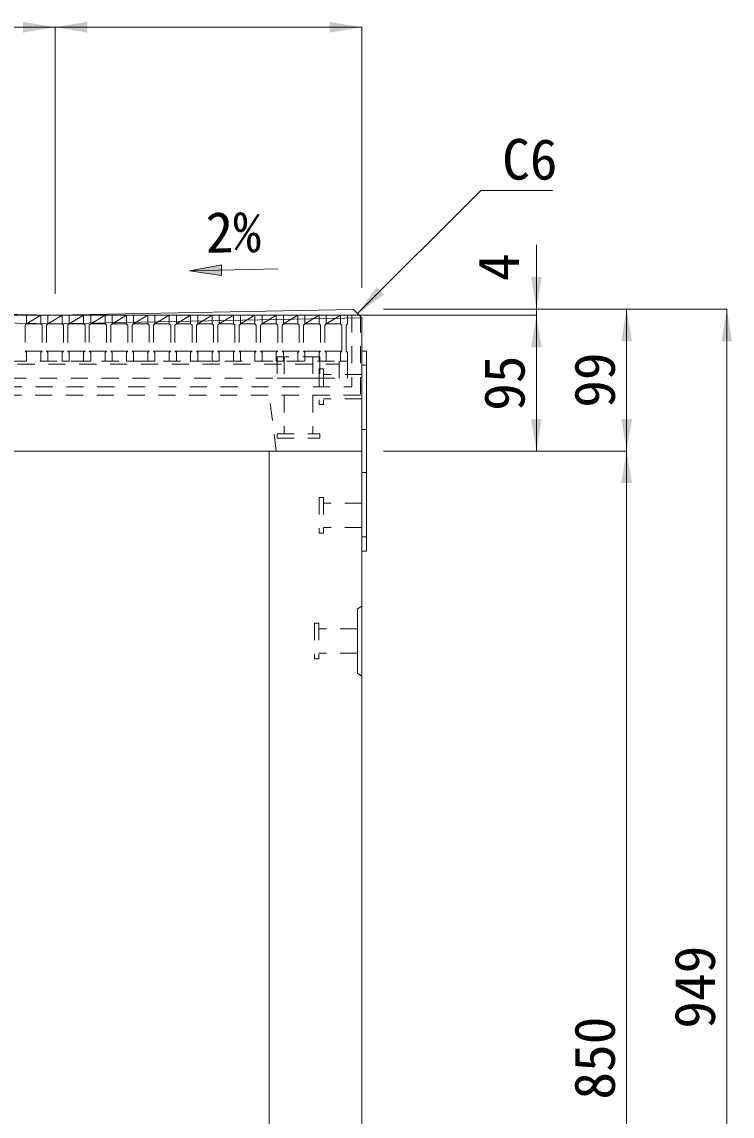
# Model space of a CAD drawing. Units: millimetres at full size, sheet at 1:40; some dimension numbers follow another scale. Extents: x 69750 to 116230, y -28801 to 513.
# Drawn here: x 77994 to 78491, y -19752 to -18986 of the extents above; entities that cross this region are included whole.
import ezdxf
from ezdxf.enums import TextEntityAlignment as Align

# ---------------------------------------------------------------- set-up
doc = ezdxf.new("R2010")
doc.units = ezdxf.units.MM
doc.header["$LTSCALE"] = 40
doc.linetypes.add('USER1', pattern=[0.54, 0.3, -0.24])
for name, color, linetype, lineweight in [('インサート', 92, 'USER1', 5), ('グレーチング', 7, 'USER1', 5), ('ジョイントプレート', 7, 'USER1', 9), ('受枠', 3, 'USER1', 9), ('寸法線', 7, 'Continuous', 9), ('引出線', 4, 'Continuous', 9), ('本体', 7, 'Continuous', 20)]:
    doc.layers.add(name, color=color, linetype=linetype, lineweight=lineweight)
doc.styles.add('ＭＳ ゴシック', font='')
doc.styles.get('ＭＳ ゴシック').set_extended_font_data('MS Gothic')

# ---------------------------------------------------------------- blocks, each defined once
blk = doc.blocks.new('filled_arrow')
at = {"color": 0, "linetype": 'Continuous', "lineweight": -2}
blk.add_solid([(7.5, 1.25), (0, 0), (7.5, -1.25)], dxfattribs=at)

msp = doc.modelspace()

# ---------------------------------------------------------------- hatches: boundary and pattern name
at = {"layer": '引出線'}
msp.add_hatch(color=256, dxfattribs=at).paths.add_polyline_path([(78133.39, -19156.45), (78133.54, -19163.94), (78110.97, -19160.65)])

# ---------------------------------------------------------------- linework, layer by layer
at = {"layer": 'インサート'}
for p, q in [((78172.37, -19220.85), (78172.37, -19235.85)), ((78202.37, -19220.85), (78172.37, -19220.85)), ((78177.37, -19220.85), (78177.37, -19235.85)), ((78197.37, -19220.85), (78197.37, -19235.85)), ((78202.37, -19220.85), (78202.37, -19235.85)), ((78204.87, -19229.36), (78201.87, -19229.36)), ((78201.87, -19229.36), (78201.87, -19254.35)), ((78204.87, -19229.36), (78204.87, -19254.35)), ((78231.87, -19233.35), (78204.87, -19233.35)), ((78202.37, -19235.85), (78172.37, -19235.85)), ((78177.37, -19247.85), (78177.37, -19274.85)), ((78197.37, -19247.85), (78197.37, -19274.85)), ((78204.87, -19254.35), (78201.87, -19254.35)), ((78231.87, -19250.36), (78204.87, -19250.36)), ((78172.37, -19274.85), (78202.37, -19274.85)), ((78172.37, -19277.85), (78172.37, -19274.85)), ((78172.37, -19277.85), (78202.37, -19277.85)), ((78202.37, -19277.85), (78202.37, -19274.85)), ((78201.87, -19319.35), (78201.87, -19344.35)), ((78204.87, -19319.35), (78201.87, -19319.35)), ((78204.87, -19319.35), (78204.87, -19344.35)), ((78231.87, -19323.35), (78204.87, -19323.35)), ((78231.87, -19340.35), (78204.87, -19340.35)), ((78204.87, -19344.35), (78201.87, -19344.35)), ((78198.67, -19407.36), (78198.67, -19432.36)), ((78201.67, -19407.36), (78198.67, -19407.36)), ((78201.67, -19407.36), (78201.67, -19432.36)), ((78228.67, -19411.36), (78201.67, -19411.36)), ((78228.67, -19411.36), (78228.67, -19428.36)), ((78201.67, -19432.36), (78198.67, -19432.36)), ((78228.67, -19428.36), (78201.67, -19428.36))]:
    msp.add_line(p, q, dxfattribs=at)
at = {"layer": 'グレーチング'}
for p, q in [((78221.87, -19191.85), (77811.87, -19191.85)), ((77991.87, -19191.85), (77996.87, -19191.85)), ((77996.87, -19191.85), (77996.87, -19197.85)), ((77996.87, -19197.85), (78006.87, -19191.85)), ((78006.87, -19191.85), (78011.87, -19191.85)), ((78006.87, -19191.85), (78006.87, -19197.85)), ((78011.87, -19191.85), (78011.87, -19197.85)), ((78011.87, -19197.85), (78021.87, -19191.85)), ((78021.87, -19191.85), (78026.87, -19191.85)), ((78021.87, -19191.85), (78021.87, -19197.85)), ((78026.87, -19191.85), (78026.87, -19197.85)), ((78026.87, -19197.85), (78036.87, -19191.85)), ((78036.87, -19191.85), (78041.87, -19191.85)), ((78036.87, -19191.85), (78036.87, -19197.85)), ((78041.87, -19191.85), (78041.87, -19197.85)), ((78041.87, -19197.85), (78051.87, -19191.85)), ((78051.87, -19191.85), (78056.87, -19191.85)), ((78051.87, -19191.85), (78051.87, -19197.85)), ((78056.87, -19191.85), (78056.87, -19197.85)), ((78056.87, -19197.85), (78066.87, -19191.85)), ((78066.87, -19191.85), (78066.87, -19197.85)), ((78066.87, -19191.85), (78071.87, -19191.85)), ((78071.87, -19191.85), (78071.87, -19197.85)), ((78071.87, -19197.85), (78081.87, -19191.85)), ((78081.87, -19191.85), (78081.87, -19197.85)), ((78081.87, -19191.85), (78086.87, -19191.85)), ((78086.87, -19191.85), (78086.87, -19197.85)), ((78086.87, -19197.85), (78096.87, -19191.85)), ((78096.87, -19191.85), (78101.87, -19191.85)), ((78096.87, -19191.85), (78096.87, -19197.85)), ((78101.87, -19191.85), (78101.87, -19197.85)), ((78101.87, -19197.85), (78111.87, -19191.85)), ((78111.87, -19191.85), (78116.87, -19191.85)), ((78111.87, -19191.85), (78111.87, -19197.85)), ((78116.87, -19191.85), (78116.87, -19197.85)), ((78116.87, -19197.85), (78126.87, -19191.85)), ((78126.87, -19191.85), (78131.87, -19191.85)), ((78126.87, -19191.85), (78126.87, -19197.85)), ((78131.87, -19191.85), (78131.87, -19197.85)), ((78131.87, -19197.85), (78141.87, -19191.85)), ((78141.87, -19191.85), (78146.87, -19191.85)), ((78141.87, -19191.85), (78141.87, -19197.85)), ((78146.87, -19191.85), (78146.87, -19197.85)), ((78146.87, -19197.85), (78156.87, -19191.85)), ((78156.87, -19191.85), (78156.87, -19197.85)), ((78156.87, -19191.85), (78161.87, -19191.85)), ((78161.87, -19191.85), (78161.87, -19197.85)), ((78161.87, -19197.85), (78171.87, -19191.85)), ((78171.87, -19191.85), (78171.87, -19197.85)), ((78176.87, -19191.85), (78176.87, -19197.85)), ((78176.87, -19197.85), (78186.87, -19191.85)), ((78186.87, -19191.85), (78186.87, -19197.85)), ((78191.87, -19191.85), (78191.87, -19197.85)), ((78191.87, -19197.85), (78201.87, -19191.85)), ((78201.87, -19191.85), (78201.87, -19197.85)), ((78206.87, -19191.85), (78206.87, -19197.85)), ((78206.87, -19197.85), (78216.87, -19191.85)), ((77996.87, -19197.85), (77995.87, -19198.85)), ((77995.87, -19198.85), (77995.87, -19216.85)), ((77996.87, -19197.85), (78006.87, -19197.85)), ((78006.87, -19197.85), (78007.87, -19198.85)), ((78007.87, -19198.85), (78007.87, -19216.85)), ((78011.87, -19197.85), (78010.87, -19198.85)), ((78010.87, -19198.85), (78010.87, -19216.85)), ((78011.87, -19197.85), (78021.87, -19197.85)), ((78021.87, -19197.85), (78022.87, -19198.85)), ((78022.87, -19198.85), (78022.87, -19216.85)), ((78026.87, -19197.85), (78025.87, -19198.85)), ((78025.87, -19198.85), (78025.87, -19216.85)), ((78026.87, -19197.85), (78036.87, -19197.85)), ((78036.87, -19197.85), (78037.87, -19198.85)), ((78037.87, -19198.85), (78037.87, -19216.85)), ((78041.87, -19197.85), (78040.87, -19198.85)), ((78040.87, -19198.85), (78040.87, -19216.85)), ((78041.87, -19197.85), (78051.87, -19197.85)), ((78051.87, -19197.85), (78052.87, -19198.85)), ((78052.87, -19198.85), (78052.87, -19216.85)), ((78056.87, -19197.85), (78055.87, -19198.85)), ((78055.87, -19198.85), (78055.87, -19216.85)), ((78056.87, -19197.85), (78066.87, -19197.85)), ((78066.87, -19197.85), (78067.87, -19198.85)), ((78067.87, -19198.85), (78067.87, -19216.85)), ((78071.87, -19197.85), (78070.87, -19198.85)), ((78070.87, -19198.85), (78070.87, -19216.85)), ((78071.87, -19197.85), (78081.87, -19197.85)), ((78081.87, -19197.85), (78082.87, -19198.85)), ((78082.87, -19198.85), (78082.87, -19216.85)), ((78086.87, -19197.85), (78085.87, -19198.85)), ((78085.87, -19198.85), (78085.87, -19216.85)), ((78086.87, -19197.85), (78096.87, -19197.85)), ((78096.87, -19197.85), (78097.87, -19198.85)), ((78097.87, -19198.85), (78097.87, -19216.85)), ((78101.87, -19197.85), (78100.87, -19198.85)), ((78100.87, -19198.85), (78100.87, -19216.85)), ((78101.87, -19197.85), (78111.87, -19197.85)), ((78111.87, -19197.85), (78112.87, -19198.85)), ((78112.87, -19198.85), (78112.87, -19216.85)), ((78116.87, -19197.85), (78115.87, -19198.85)), ((78115.87, -19198.85), (78115.87, -19216.85)), ((78116.87, -19197.85), (78126.87, -19197.85)), ((78126.87, -19197.85), (78127.87, -19198.85)), ((78127.87, -19198.85), (78127.87, -19216.85)), ((78131.87, -19197.85), (78130.87, -19198.85)), ((78130.87, -19198.85), (78130.87, -19216.85)), ((78131.87, -19197.85), (78141.87, -19197.85)), ((78141.87, -19197.85), (78142.87, -19198.85)), ((78142.87, -19198.85), (78142.87, -19216.85)), ((78146.87, -19197.85), (78145.87, -19198.85)), ((78145.87, -19198.85), (78145.87, -19216.85)), ((78146.87, -19197.85), (78156.87, -19197.85)), ((78156.87, -19197.85), (78157.87, -19198.85)), ((78157.87, -19198.85), (78157.87, -19216.85)), ((78161.87, -19197.85), (78160.87, -19198.85)), ((78160.87, -19198.85), (78160.87, -19216.85)), ((78161.87, -19197.85), (78171.87, -19197.85)), ((78171.87, -19197.85), (78172.87, -19198.85)), ((78172.87, -19198.85), (78172.87, -19216.85)), ((78176.87, -19197.85), (78175.87, -19198.85)), ((78175.87, -19198.85), (78175.87, -19216.85)), ((78176.87, -19197.85), (78186.87, -19197.85)), ((78186.87, -19197.85), (78187.87, -19198.85)), ((78187.87, -19198.85), (78187.87, -19216.85)), ((78191.87, -19197.85), (78190.87, -19198.85)), ((78190.87, -19198.85), (78190.87, -19216.85)), ((78191.87, -19197.85), (78201.87, -19197.85)), ((78201.87, -19197.85), (78202.87, -19198.85)), ((78202.87, -19198.85), (78202.87, -19216.85)), ((78206.87, -19197.85), (78205.87, -19198.85)), ((78205.87, -19198.85), (78205.87, -19216.85)), ((78206.87, -19197.85), (78216.87, -19197.85)), ((77996.87, -19217.85), (77995.87, -19216.85)), ((77995.87, -19216.85), (78007.87, -19216.85)), ((77996.87, -19223.85), (77996.87, -19217.85)), ((78006.87, -19217.85), (78007.87, -19216.85)), ((78006.87, -19223.85), (78006.87, -19217.85)), ((78011.87, -19217.85), (78010.87, -19216.85)), ((78010.87, -19216.85), (78022.87, -19216.85)), ((78011.87, -19223.85), (78011.87, -19217.85)), ((78021.87, -19217.85), (78022.87, -19216.85)), ((78021.87, -19223.85), (78021.87, -19217.85)), ((78026.87, -19217.85), (78025.87, -19216.85)), ((78025.87, -19216.85), (78037.87, -19216.85)), ((78026.87, -19223.85), (78026.87, -19217.85)), ((78036.87, -19217.85), (78037.87, -19216.85)), ((78036.87, -19223.85), (78036.87, -19217.85)), ((78041.87, -19217.85), (78040.87, -19216.85)), ((78040.87, -19216.85), (78052.87, -19216.85)), ((78041.87, -19223.85), (78041.87, -19217.85)), ((78051.87, -19217.85), (78052.87, -19216.85)), ((78051.87, -19223.85), (78051.87, -19217.85)), ((78056.87, -19217.85), (78055.87, -19216.85)), ((78055.87, -19216.85), (78067.87, -19216.85)), ((78056.87, -19223.85), (78056.87, -19217.85)), ((78066.87, -19217.85), (78067.87, -19216.85)), ((78066.87, -19223.85), (78066.87, -19217.85)), ((78071.87, -19217.85), (78070.87, -19216.85)), ((78070.87, -19216.85), (78082.87, -19216.85)), ((78071.87, -19223.85), (78071.87, -19217.85)), ((78081.87, -19217.85), (78082.87, -19216.85)), ((78081.87, -19223.85), (78081.87, -19217.85)), ((78086.87, -19217.85), (78085.87, -19216.85)), ((78085.87, -19216.85), (78097.87, -19216.85)), ((78086.87, -19223.85), (78086.87, -19217.85)), ((78096.87, -19217.85), (78097.87, -19216.85)), ((78096.87, -19223.85), (78096.87, -19217.85)), ((78101.87, -19217.85), (78100.87, -19216.85)), ((78100.87, -19216.85), (78112.87, -19216.85)), ((78101.87, -19223.85), (78101.87, -19217.85)), ((78111.87, -19217.85), (78112.87, -19216.85)), ((78111.87, -19223.85), (78111.87, -19217.85)), ((78116.87, -19217.85), (78115.87, -19216.85)), ((78115.87, -19216.85), (78127.87, -19216.85)), ((78116.87, -19223.85), (78116.87, -19217.85)), ((78126.87, -19217.85), (78127.87, -19216.85)), ((78126.87, -19223.85), (78126.87, -19217.85)), ((78131.87, -19217.85), (78130.87, -19216.85)), ((78130.87, -19216.85), (78142.87, -19216.85)), ((78131.87, -19223.85), (78131.87, -19217.85)), ((78141.87, -19217.85), (78142.87, -19216.85)), ((78141.87, -19223.85), (78141.87, -19217.85)), ((78146.87, -19217.85), (78145.87, -19216.85)), ((78145.87, -19216.85), (78157.87, -19216.85)), ((78146.87, -19223.85), (78146.87, -19217.85)), ((78156.87, -19217.85), (78157.87, -19216.85)), ((78156.87, -19223.85), (78156.87, -19217.85)), ((78161.87, -19217.85), (78160.87, -19216.85)), ((78160.87, -19216.85), (78172.87, -19216.85)), ((78161.87, -19223.85), (78161.87, -19217.85)), ((78171.87, -19217.85), (78172.87, -19216.85)), ((78171.87, -19223.85), (78171.87, -19217.85)), ((78176.87, -19217.85), (78175.87, -19216.85)), ((78175.87, -19216.85), (78187.87, -19216.85)), ((78176.87, -19223.85), (78176.87, -19217.85)), ((78186.87, -19217.85), (78187.87, -19216.85)), ((78186.87, -19223.85), (78186.87, -19217.85)), ((78191.87, -19217.85), (78190.87, -19216.85)), ((78190.87, -19216.85), (78202.87, -19216.85)), ((78191.87, -19223.85), (78191.87, -19217.85)), ((78201.87, -19217.85), (78202.87, -19216.85)), ((78201.87, -19223.85), (78201.87, -19217.85)), ((78206.87, -19217.85), (78205.87, -19216.85)), ((78205.87, -19216.85), (78217.87, -19216.85)), ((78206.87, -19223.85), (78206.87, -19217.85)), ((77991.87, -19223.85), (77996.87, -19223.85)), ((78006.87, -19223.85), (78011.87, -19223.85)), ((78021.87, -19223.85), (78026.87, -19223.85)), ((78036.87, -19223.85), (78041.87, -19223.85)), ((78051.87, -19223.85), (78056.87, -19223.85)), ((78066.87, -19223.85), (78071.87, -19223.85)), ((78081.87, -19223.85), (78086.87, -19223.85)), ((78096.87, -19223.85), (78101.87, -19223.85)), ((78111.87, -19223.85), (78116.87, -19223.85)), ((78126.87, -19223.85), (78131.87, -19223.85)), ((78141.87, -19223.85), (78146.87, -19223.85)), ((78156.87, -19223.85), (78161.87, -19223.85)), ((78171.87, -19223.85), (78176.87, -19223.85)), ((78186.87, -19223.85), (78191.87, -19223.85)), ((78201.87, -19223.85), (78206.87, -19223.85))]:
    msp.add_line(p, q, dxfattribs=at)
at = {"layer": 'グレーチング', "linetype": 'Continuous'}
for p, q in [((78216.87, -19191.85), (78221.87, -19191.85)), ((78216.87, -19191.85), (78216.87, -19197.85)), ((78221.87, -19191.85), (78221.87, -19197.85)), ((78216.87, -19197.85), (78217.87, -19198.85)), ((78217.87, -19198.85), (78217.87, -19216.85)), ((78221.87, -19197.85), (78220.87, -19198.85)), ((78220.87, -19198.85), (78220.87, -19216.85)), ((78216.87, -19217.85), (78217.87, -19216.85)), ((78216.87, -19223.85), (78216.87, -19217.85)), ((78221.87, -19217.85), (78220.87, -19216.85)), ((78221.87, -19223.85), (78221.87, -19217.85)), ((78216.87, -19223.85), (78221.87, -19223.85)), ((78221.87, -19223.85), (78216.87, -19223.85))]:
    msp.add_line(p, q, dxfattribs=at)
at = {"layer": 'ジョイントプレート'}
msp.add_line((78235.07, -19226.85), (78231.87, -19226.85), dxfattribs=at)
at = {"layer": 'ジョイントプレート', "lineweight": 5}
for p, q in [((78235.07, -19271.85), (78231.87, -19271.85)), ((78235.07, -19301.85), (78231.87, -19301.85)), ((78235.07, -19346.85), (78231.87, -19346.85))]:
    msp.add_line(p, q, dxfattribs=at)
at = {"layer": 'ジョイントプレート', "linetype": 'Continuous', "lineweight": 5}
msp.add_lwpolyline([(78231.87, -19356.85), (78231.87, -19216.85), (78235.07, -19216.85), (78235.07, -19356.85)], close=True, dxfattribs=at)
at = {"layer": '受枠'}
for p, q in [((78230.87, -19191.85), (77802.87, -19191.85)), ((78224.87, -19191.85), (78224.87, -19241.85)), ((78230.87, -19191.85), (78230.87, -19247.85)), ((77808.87, -19241.85), (78224.87, -19241.85)), ((78230.87, -19247.85), (77802.87, -19247.85))]:
    msp.add_line(p, q, dxfattribs=at)
at = {"layer": '受枠', "lineweight": 5}
for p, q in [((77811.87, -19223.85), (78221.87, -19223.85)), ((77817.87, -19226.15), (78215.87, -19226.15)), ((78215.87, -19223.85), (78215.87, -19235.85)), ((78221.87, -19223.85), (78221.87, -19241.85)), ((77811.87, -19235.85), (78221.87, -19235.85))]:
    msp.add_line(p, q, dxfattribs=at)
at = {"layer": '寸法線'}
for p, q in [((77801.87, -18990.18), (78016.87, -18990.18)), ((78016.87, -19176.85), (78016.87, -18990.18)), ((78016.87, -18990.18), (78231.87, -18990.18)), ((78016.87, -19176.85), (78016.87, -18990.18)), ((78231.87, -19172.55), (78231.87, -18990.18)), ((78354.11, -19236.85), (78354.11, -19142.55)), ((78246.87, -19187.55), (78417.33, -19187.55)), ((78246.87, -19187.55), (78487.48, -19187.55)), ((78246.87, -19187.55), (78354.11, -19187.55)), ((78417.33, -19187.55), (78417.33, -19286.85)), ((78487.48, -19187.55), (78487.48, -20136.85)), ((78031.87, -19191.85), (78354.11, -19191.85)), ((78031.87, -19191.85), (78354.11, -19191.85)), ((78354.11, -19286.85), (78354.11, -19191.85)), ((78246.87, -19286.85), (78417.33, -19286.85)), ((78246.87, -19286.85), (78417.33, -19286.85)), ((78246.87, -19286.85), (78354.11, -19286.85)), ((78417.33, -19286.85), (78417.33, -20136.85))]:
    msp.add_line(p, q, dxfattribs=at)
at = {"layer": '引出線', "lineweight": 13}
msp.add_line((78173.07, -19159.4), (78110.96, -19160.65), dxfattribs=at)
at = {"layer": '引出線'}
msp.add_lwpolyline([(78228.87, -19190.61), (78315.12, -19104.37), (78365.45, -19104.37)], dxfattribs=at)
at = {"layer": '引出線', "lineweight": 13}
msp.add_lwpolyline([(78133.39, -19156.45), (78133.54, -19163.94), (78110.97, -19160.65)], close=True, dxfattribs=at)
at = {"layer": '本体'}
for p, q in [((77807.87, -19187.67), (78016.87, -19191.85)), ((78016.87, -19191.85), (78225.87, -19187.67)), ((78225.87, -19187.67), (78231.87, -19193.55)), ((78231.87, -20136.85), (78231.87, -19193.55)), ((78231.87, -19286.85), (77801.87, -19286.85)), ((78166.87, -19816.33), (78166.87, -19286.85))]:
    msp.add_line(p, q, dxfattribs=at)
at = {"layer": '本体', "lineweight": 5}
for p, q in [((77801.87, -19193.55), (78016.87, -19197.85)), ((78016.87, -19197.85), (78231.87, -19193.55))]:
    msp.add_line(p, q, dxfattribs=at)
at = {"layer": '本体', "linetype": 'USER1', "lineweight": 9}
msp.add_line((78171.87, -19286.85), (78166.87, -19247.85), dxfattribs=at)
at = {"layer": '本体', "lineweight": 9}
for p, q in [((78231.87, -19395.36), (78228.67, -19397.35)), ((78228.67, -19397.35), (78228.67, -19442.36)), ((78231.87, -19444.36), (78228.67, -19442.36))]:
    msp.add_line(p, q, dxfattribs=at)

# ---------------------------------------------------------------- block references
at = {"layer": '寸法線', "xscale": 3, "yscale": 3}
for p, rotation in [((78016.87, -18990.18), 180), ((78231.87, -18990.18), 180), ((78354.11, -19187.55), 90), ((78417.33, -19187.55), 270), ((78487.48, -19187.55), 270), ((78354.11, -19191.85), 270), ((78354.11, -19191.85), 270), ((78354.11, -19286.85), 90), ((78417.33, -19286.85), 90), ((78417.33, -19286.85), 270)]:
    msp.add_blockref('filled_arrow', p, dxfattribs=dict(at, rotation=rotation))
msp.add_blockref('filled_arrow', (78016.87, -18990.18), dxfattribs=at)
at = {"layer": '引出線', "xscale": 3, "yscale": 3, "rotation": 45}
msp.add_blockref('filled_arrow', (78228.87, -19190.61), dxfattribs=at)

# ---------------------------------------------------------------- texts
at = {"layer": '寸法線', "style": 'ＭＳ ゴシック'}
for s, p in [('4', (78327.57, -19158.18)), ('95', (78331.61, -19239.35)), ('99', (78394.83, -19237.2)), ('949', (78464.98, -19662.2)), ('850', (78394.83, -19711.85))]:
    msp.add_text(s, height=28.48, rotation=90, dxfattribs=at).set_placement(p, align=Align.MIDDLE_CENTER)
at = {"layer": '引出線', "style": 'ＭＳ ゴシック'}
msp.add_text('C6', height=28.48, dxfattribs=at).set_placement((78330.12, -19068.37), align=Align.TOP_LEFT)
msp.add_text('2%', height=28.48, rotation=1, dxfattribs=at).set_placement((78141.75, -19133.52), align=Align.MIDDLE_CENTER)

doc.saveas('drawing.dxf')
